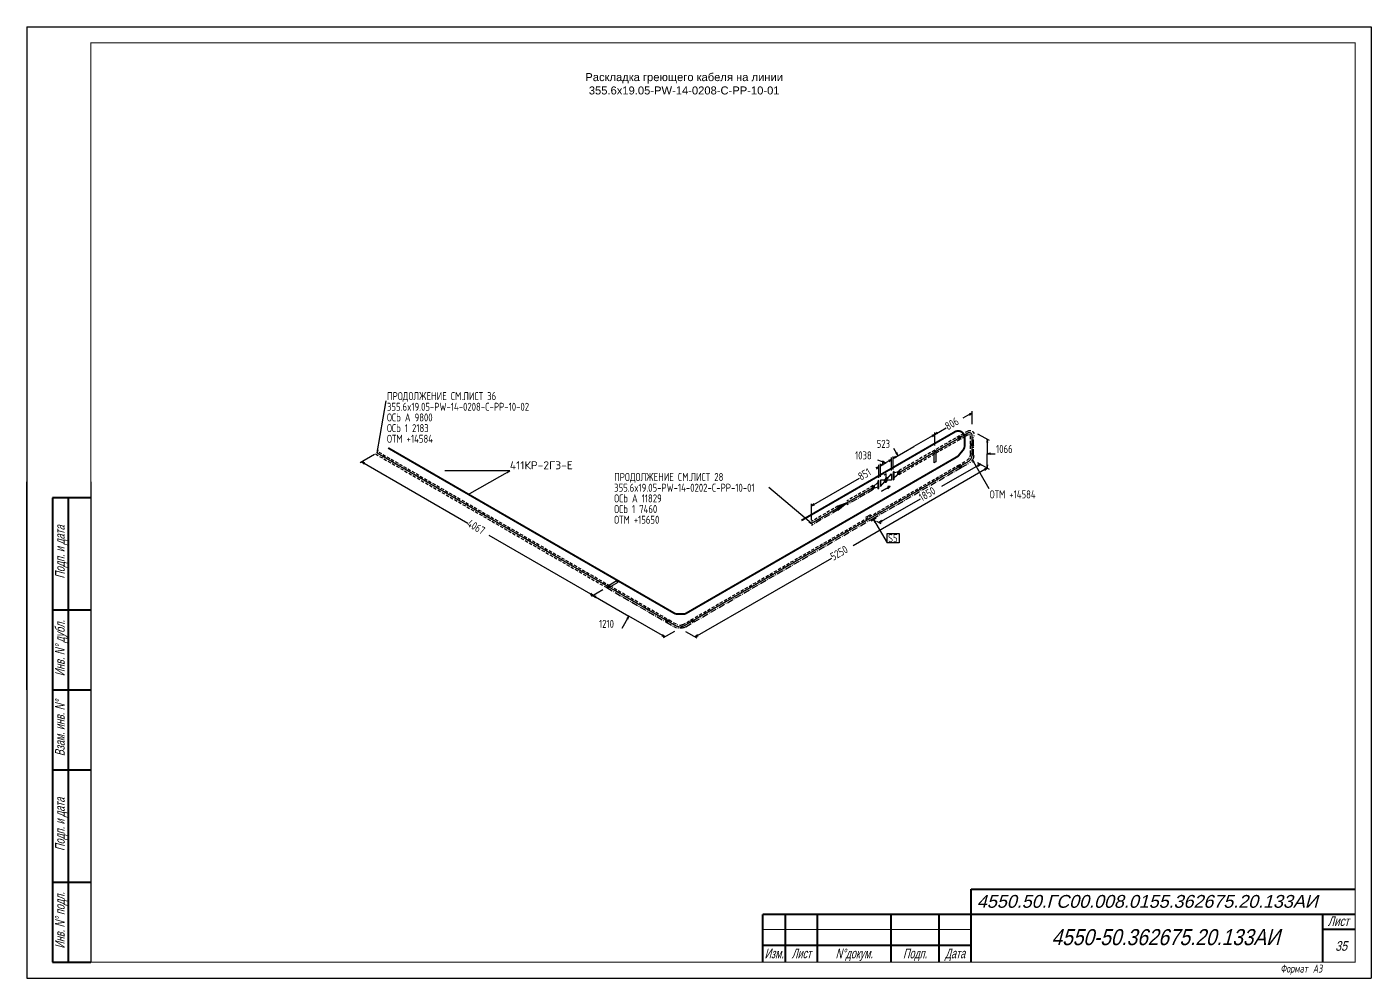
# Model space of a CAD drawing. Header units: millimetres. Extents: x 789 to 2531, y -2516 to 1713.
# Drawn here: x 2110.9 to 2530.9, y -1862.2 to -1565.2 of the extents above; entities that cross this region are included whole.
import ezdxf
from ezdxf import colors
from ezdxf.entities.mleader import LeaderData, LeaderLine
from ezdxf.enums import TextEntityAlignment as Align
from ezdxf.math import Vec2, Vec3

# ---------------------------------------------------------------- set-up
doc = ezdxf.new("R2010")
doc.units = ezdxf.units.MM
for name, pattern in [('GT110', [1.5, 1, -0.5]), ('GT111', [3, 2, -0.4, 0.2, -0.4]), ('HIDDEN', [0.375, 0.25, -0.125]), ('JIS_02_4.0', [5.5, 4, -1.5])]:
    doc.linetypes.add(name, pattern=pattern)
for name, color, linetype in [('GT_1', 7, 'Continuous'), ('RAMKA', 2, 'Continuous'), ('TRACE', 1, 'HIDDEN')]:
    doc.layers.add(name, color=color, linetype=linetype)
doc.layers.add('Текст штампа', color=7, linetype='Continuous', lineweight=0)
doc.layers.add('Электрообогрев', color=1, linetype='JIS_02_4.0', lineweight=30)
doc.styles.add('Aryal.cyr 3', font='arial.ttf', dxfattribs={"width": 0.666667, "oblique": 15, "height": 3})
doc.styles.add('ESKDU', font='eskd_u.shx')
doc.styles.add('HTX1', font='GOST2304A', dxfattribs={"width": 0.98})
doc.styles.get("Standard").update_dxf_attribs({"font": 'txt.shx'})

# ---------------------------------------------------------------- blocks, each defined once
blk = doc.blocks.new('_Dot')
at = {"color": 0, "linetype": 'ByBlock', "lineweight": -2}
blk.add_line((-0.5, 0), (-1, 0), dxfattribs=at)
at = {"color": 0, "linetype": 'ByBlock', "const_width": 0.5}
blk.add_lwpolyline([(-0.25, 0, 1), (0.25, 0, 1)], format="xyb", close=True, dxfattribs=at)

msp = doc.modelspace()

# ---------------------------------------------------------------- linework, layer by layer
at = {"linetype": 'Continuous'}
for p, q in [((2110.94, -1565.19), (2110.94, -1862.19)), ((2110.94, -1565.19), (2530.94, -1565.19)), ((2530.94, -1565.19), (2530.94, -1862.19)), ((2110.94, -1862.19), (2530.94, -1862.19))]:
    msp.add_line(p, q, dxfattribs=at)
at = {"color": 7}
for p, q in [((2110.94, -1772.19), (2110.94, -1707.19)), ((2130.94, -1707.19), (2130.94, -1857.19))]:
    msp.add_line(p, q, dxfattribs=at)
at = {"linetype": 'Continuous', "const_width": 0.3}
msp.add_lwpolyline([(2130.94, -1570.19), (2525.94, -1570.19), (2525.94, -1857.19), (2130.94, -1857.19)], close=True, dxfattribs=at)
at = {"layer": 'GT_1', "flags": 128}
for points in [[(2220.36, -1698.23), (2223.21, -1681.98)], [(2406.26, -1685.73), (2403.41, -1687.38)], [(2405.51, -1686.38), (2406.26, -1685.73), (2405.31, -1686.08)], [(2406.26, -1689.23), (2406.26, -1685.13)], [(2394.61, -1692.43), (2388.11, -1696.18)], [(2393.86, -1693.08), (2394.61, -1692.43), (2393.66, -1692.78)], [(2394.61, -1692.43), (2398.21, -1690.38)], [(2395.36, -1691.78), (2394.61, -1692.43), (2395.56, -1692.08)], [(2394.61, -1695.93), (2394.61, -1691.83)], [(2394.61, -1695.93), (2394.61, -1691.83)], [(2408.01, -1692.23), (2411.56, -1694.28)], [(2381.61, -1699.93), (2388.11, -1696.18)], [(2402.36, -1693.48), (2402.61, -1693.63), (2402.36, -1693.98), (2402.11, -1693.93), (2402.11, -1693.33), (2402.36, -1692.98), (2402.61, -1693.03), (2402.61, -1693.63), (2402.16, -1693.88), (2402.56, -1693.18), (2402.36, -1693.08), (2402.16, -1693.38), (2402.36, -1693.48)], [(2406.26, -1695.73), (2406.01, -1695.88), (2405.81, -1695.48), (2406.01, -1695.28), (2406.51, -1695.58), (2406.71, -1695.98), (2406.51, -1696.18), (2406.01, -1695.88), (2406.01, -1695.38), (2406.46, -1696.03), (2406.61, -1695.93), (2406.46, -1695.63), (2406.26, -1695.73)], [(2411.16, -1694.98), (2411.01, -1693.98), (2410.86, -1694.98)], [(2411.01, -1693.98), (2411.01, -1698.48)], [(2219.51, -1698.73), (2215.06, -1701.28)], [(2216.56, -1701.33), (2215.61, -1700.98), (2216.36, -1701.63)], [(2215.61, -1700.98), (2248.76, -1720.13)], [(2220.36, -1697.23), (2220.36, -1698.23), (2220.71, -1697.28)], [(2379.16, -1701.33), (2376.81, -1700.48)], [(2378.16, -1701.18), (2379.16, -1701.33), (2378.31, -1700.83)], [(2381.11, -1700.23), (2379.41, -1701.23)], [(2380.36, -1700.88), (2381.11, -1700.23), (2380.16, -1700.58)], [(2381.11, -1703.73), (2381.11, -1699.63)], [(2382.36, -1699.28), (2381.61, -1699.93), (2382.56, -1699.58)], [(2381.61, -1703.43), (2381.61, -1699.33)], [(2383.11, -1699.03), (2381.86, -1696.88)], [(2382.46, -1698.28), (2383.11, -1699.03), (2382.76, -1698.08)], [(2394.91, -1697.58), (2394.31, -1697.98), (2394.31, -1701.33)], [(2394.91, -1697.58), (2394.91, -1700.98), (2394.31, -1701.33)], [(2406.91, -1700.98), (2406.26, -1700.23), (2406.61, -1701.18)], [(2406.26, -1700.23), (2411.51, -1709.33)], [(2412.01, -1698.33), (2411.01, -1698.48), (2412.01, -1698.63)], [(2411.01, -1702.98), (2411.01, -1698.48)], [(2411.01, -1698.48), (2413.51, -1698.48)], [(2411.01, -1702.98), (2369.11, -1727.18)], [(2376.41, -1703.18), (2377.16, -1702.53), (2376.21, -1702.88)], [(2377.16, -1702.53), (2376.26, -1703.08)], [(2377.16, -1706.03), (2377.16, -1701.93)], [(2377.66, -1702.23), (2379.41, -1701.23)], [(2378.41, -1701.58), (2377.66, -1702.23), (2378.61, -1701.88)], [(2377.66, -1705.73), (2377.66, -1701.63)], [(2377.66, -1707.73), (2377.66, -1708.73), (2381.11, -1704.73), (2381.11, -1706.73), (2377.66, -1706.73), (2377.66, -1707.73)], [(2379.41, -1706.73), (2379.41, -1704.73), (2378.66, -1705.13)], [(2381.61, -1705.43), (2381.61, -1706.63), (2381.96, -1706.43), (2381.96, -1704.03), (2381.61, -1704.23), (2381.61, -1705.43)], [(2381.96, -1705.88), (2383.36, -1704.63), (2383.36, -1704.13), (2381.96, -1704.48)], [(2383.36, -1704.43), (2383.61, -1704.58), (2383.36, -1704.93), (2383.11, -1704.88), (2383.11, -1704.28), (2383.36, -1703.93), (2383.61, -1703.98), (2383.61, -1704.58), (2383.16, -1704.83), (2383.56, -1704.13), (2383.36, -1704.03), (2383.16, -1704.33), (2383.36, -1704.43)], [(2408.86, -1701.73), (2396.76, -1708.73)], [(2402.36, -1702.48), (2401.81, -1702.48), (2401.91, -1702.23), (2402.36, -1702.18), (2402.91, -1702.48), (2402.81, -1702.73), (2402.36, -1702.78), (2401.81, -1702.48), (2402.26, -1702.23), (2402.36, -1702.68), (2402.71, -1702.68), (2402.71, -1702.48), (2402.36, -1702.48)], [(2408.11, -1702.38), (2408.86, -1701.73), (2407.91, -1702.08)], [(2408.01, -1701.23), (2411.56, -1703.28)], [(2408.01, -1701.23), (2409.36, -1702.03)], [(2408.01, -1701.23), (2411.56, -1703.28)], [(2410.26, -1703.63), (2411.01, -1702.98), (2410.06, -1703.33)], [(2410.86, -1701.98), (2411.01, -1702.98), (2411.16, -1701.98)], [(2356.06, -1720.23), (2342.74, -1709.03)], [(2356.06, -1714.73), (2371.06, -1706.08)], [(2375.41, -1709.03), (2375.66, -1709.18), (2375.41, -1709.53), (2375.16, -1709.48), (2375.16, -1708.88), (2375.41, -1708.53), (2375.66, -1708.58), (2375.66, -1709.18), (2375.21, -1709.43), (2375.61, -1708.73), (2375.41, -1708.63), (2375.21, -1708.93), (2375.41, -1709.03)], [(2376.81, -1708.88), (2375.41, -1709.28), (2375.41, -1708.78), (2376.81, -1707.48)], [(2376.81, -1708.23), (2376.81, -1709.43), (2377.16, -1709.23), (2377.16, -1706.83), (2376.81, -1707.03), (2376.81, -1708.23)], [(2378.01, -1710.18), (2380.66, -1708.68), (2379.96, -1708.73), (2379.96, -1709.43), (2380.66, -1708.68), (2378.01, -1710.18)], [(2379.41, -1707.33), (2379.76, -1706.93), (2379.91, -1706.43), (2379.76, -1706.03), (2379.41, -1706.03), (2378.96, -1706.48), (2378.81, -1707.08), (2378.96, -1707.38), (2379.41, -1707.33)], [(2377.26, -1719.98), (2390.11, -1712.58)], [(2356.81, -1714.08), (2356.06, -1714.73), (2357.01, -1714.38)], [(2356.06, -1719.23), (2356.06, -1714.13)], [(2364.36, -1715.43), (2364.36, -1716.08), (2367.11, -1713.83), (2364.36, -1714.88), (2364.36, -1715.98), (2366.86, -1713.98), (2364.36, -1714.93), (2364.36, -1715.93), (2366.56, -1714.13), (2364.36, -1714.98), (2364.36, -1715.83), (2366.31, -1714.33), (2364.36, -1715.08), (2364.36, -1715.73), (2366.06, -1714.43), (2364.36, -1715.13), (2364.36, -1715.68), (2365.76, -1714.63), (2364.36, -1715.23), (2364.36, -1715.58), (2365.56, -1714.73), (2364.36, -1715.33), (2364.36, -1715.53), (2365.26, -1714.93), (2364.36, -1715.38), (2364.36, -1715.43), (2367.11, -1713.83)], [(2374.51, -1717.53), (2373.01, -1718.43)], [(2355.21, -1719.73), (2356.06, -1720.23), (2355.41, -1719.48)], [(2374.76, -1719.43), (2376.26, -1718.53)], [(2376.16, -1719.73), (2375.51, -1718.98), (2375.86, -1719.93)], [(2375.51, -1718.98), (2379.76, -1726.33)], [(2376.41, -1719.48), (2377.76, -1720.28)], [(2378.01, -1719.33), (2377.26, -1719.98), (2378.21, -1719.63)], [(2287.86, -1742.73), (2255.41, -1723.98)], [(2379.76, -1723.33), (2383.51, -1723.33), (2383.51, -1726.33), (2379.76, -1726.33), (2379.76, -1723.33)], [(2319.76, -1755.68), (2362.41, -1731.03)], [(2292.16, -1739.88), (2295.06, -1738.18), (2295.71, -1738.53)], [(2292.16, -1739.88), (2292.81, -1740.23), (2295.71, -1738.53)], [(2286.91, -1742.38), (2287.86, -1742.73), (2287.11, -1742.08)], [(2290.86, -1740.98), (2287.31, -1743.03)], [(2290.86, -1740.98), (2287.31, -1743.03)], [(2288.81, -1743.08), (2287.86, -1742.73), (2288.61, -1743.38)], [(2287.86, -1742.73), (2299.06, -1749.18)], [(2299.06, -1749.18), (2296.81, -1753.08)], [(2298.71, -1750.13), (2299.06, -1749.18), (2298.41, -1749.93)], [(2310.26, -1755.68), (2299.06, -1749.18)], [(2311.11, -1750.68), (2311.11, -1750.38), (2311.56, -1750.43), (2311.66, -1750.68), (2311.11, -1750.98), (2310.66, -1750.93), (2310.56, -1750.68), (2311.11, -1750.38), (2311.56, -1750.63), (2310.76, -1750.68), (2310.76, -1750.88), (2311.11, -1750.88), (2311.11, -1750.68)], [(2318.91, -1750.68), (2318.36, -1750.68), (2318.46, -1750.43), (2318.91, -1750.38), (2319.46, -1750.68), (2319.36, -1750.93), (2318.91, -1750.98), (2318.36, -1750.68), (2318.81, -1750.43), (2318.91, -1750.88), (2319.26, -1750.88), (2319.26, -1750.68), (2318.91, -1750.68)], [(2309.31, -1755.33), (2310.26, -1755.68), (2309.51, -1755.03)], [(2313.26, -1753.93), (2309.71, -1755.98)], [(2316.76, -1753.93), (2320.31, -1755.98)], [(2320.51, -1755.03), (2319.76, -1755.68), (2320.71, -1755.33)]]:
    msp.add_lwpolyline(points, dxfattribs=at)
at = {"layer": 'GT_1', "const_width": 0.4, "flags": 128}
for points in [[(2402.36, -1693.48), (2404.96, -1691.98)], [(2406.26, -1692.73), (2406.26, -1695.73)], [(2394.61, -1697.93), (2402.36, -1693.48)], [(2406.26, -1695.73), (2406.26, -1698.73)], [(2237.21, -1707.98), (2220.36, -1698.23)], [(2383.36, -1704.43), (2394.61, -1697.93)], [(2404.96, -1700.98), (2402.36, -1702.48)], [(2402.36, -1702.48), (2374.66, -1718.48)], [(2292.61, -1739.98), (2237.21, -1707.98)], [(2367.11, -1713.83), (2375.41, -1709.03)], [(2356.06, -1720.23), (2364.36, -1715.43)], [(2374.66, -1718.48), (2318.91, -1750.68)], [(2300.46, -1744.53), (2292.61, -1739.98)], [(2311.11, -1750.68), (2300.46, -1744.53)], [(2313.71, -1752.18), (2311.11, -1750.68)], [(2318.91, -1750.68), (2316.31, -1752.18)]]:
    msp.add_lwpolyline(points, dxfattribs=at)
at = {"layer": 'GT_1', "linetype": 'GT110', "flags": 128}
for points in [[(2404.96, -1691.38), (2402.36, -1692.88)], [(2405.76, -1695.43), (2405.76, -1692.43)], [(2402.36, -1692.88), (2394.61, -1697.33)], [(2402.36, -1694.08), (2394.61, -1698.53)], [(2405.76, -1698.43), (2405.76, -1695.43)], [(2219.86, -1698.53), (2236.71, -1708.28)], [(2220.86, -1697.93), (2237.71, -1707.68)], [(2394.61, -1697.33), (2383.36, -1703.83)], [(2394.61, -1698.53), (2383.36, -1705.03)], [(2401.86, -1702.18), (2404.46, -1700.68)], [(2374.16, -1718.18), (2401.86, -1702.18)], [(2236.71, -1708.28), (2292.11, -1740.28)], [(2237.71, -1707.68), (2293.11, -1739.68)], [(2375.41, -1708.43), (2367.11, -1713.23)], [(2364.36, -1714.83), (2356.06, -1719.63)], [(2318.41, -1750.38), (2374.16, -1718.18)], [(2293.11, -1739.68), (2300.96, -1744.23)], [(2300.96, -1744.23), (2311.61, -1750.38)], [(2311.61, -1750.38), (2314.21, -1751.88)], [(2315.81, -1751.88), (2318.41, -1750.38)]]:
    msp.add_lwpolyline(points, dxfattribs=at)
at = {"layer": 'GT_1', "linetype": 'GT111', "flags": 128}
for points in [[(2404.96, -1692.58), (2402.36, -1694.08)], [(2404.96, -1692.58), (2405.74, -1692.43)], [(2406.76, -1696.03), (2406.76, -1693.03)], [(2406.76, -1699.03), (2406.76, -1696.03)], [(2375.16, -1718.78), (2402.86, -1702.78)], [(2402.86, -1702.78), (2405.46, -1701.28)], [(2375.41, -1709.63), (2367.11, -1714.43)], [(2364.36, -1716.03), (2356.06, -1720.83)], [(2319.41, -1750.98), (2375.16, -1718.78)], [(2292.11, -1740.28), (2299.96, -1744.83)], [(2299.96, -1744.83), (2310.61, -1750.98)], [(2310.61, -1750.98), (2313.21, -1752.48)], [(2316.81, -1752.48), (2319.41, -1750.98)]]:
    msp.add_lwpolyline(points, dxfattribs=at)
at = {"layer": 'GT_1', "const_width": 0.4, "flags": 128}
for points in [[(2404.96, -1691.98, -0.577127), (2406.26, -1692.73)], [(2406.26, -1698.73, -0.268116), (2404.96, -1700.98)], [(2316.31, -1752.18, -0.267941), (2313.71, -1752.18)]]:
    msp.add_lwpolyline(points, format="xyb", dxfattribs=at)
at = {"layer": 'GT_1', "linetype": 'GT110', "flags": 128}
for points in [[(2404.96, -1691.38, -0.729218), (2406.78, -1693.03)], [(2405.74, -1698.43, -0.268116), (2404.44, -1700.68)], [(2315.79, -1751.88, -0.267941), (2314.23, -1751.88)]]:
    msp.add_lwpolyline(points, format="xyb", dxfattribs=at)
at = {"layer": 'GT_1', "linetype": 'GT111', "flags": 128}
for points in [[(2406.78, -1699.03, -0.268116), (2405.48, -1701.28)], [(2316.83, -1752.48, -0.267941), (2313.19, -1752.48)]]:
    msp.add_lwpolyline(points, format="xyb", dxfattribs=at)
at = {"layer": 'RAMKA', "color": 7, "lineweight": 40}
for p, q in [((2130.94, -1712.19), (2118.94, -1712.19)), ((2118.94, -1712.19), (2118.94, -1857.19)), ((2123.94, -1857.19), (2123.94, -1712.19)), ((2118.94, -1747.19), (2130.94, -1747.19)), ((2118.94, -1772.19), (2130.94, -1772.19)), ((2118.94, -1797.19), (2130.94, -1797.19)), ((2118.94, -1832.19), (2130.94, -1832.19)), ((2118.94, -1857.19), (2130.94, -1857.19))]:
    msp.add_line(p, q, dxfattribs=at)
at = {"layer": 'RAMKA', "color": 0, "lineweight": 40}
for p, q in [((2405.94, -1857.19), (2405.94, -1834.47)), ((2405.94, -1834.47), (2526, -1834.47)), ((2525.94, -1842.35), (2340.94, -1842.35)), ((2340.94, -1857.19), (2340.94, -1842.35)), ((2347.98, -1857), (2347.98, -1842.35)), ((2357.98, -1857.19), (2357.98, -1842.35)), ((2380.98, -1857.19), (2380.98, -1842.35)), ((2395.98, -1857.19), (2395.98, -1842.35)), ((2515.87, -1857.19), (2515.87, -1842.35)), ((2525.94, -1847.03), (2515.87, -1847.03)), ((2405.94, -1852), (2340.94, -1852))]:
    msp.add_line(p, q, dxfattribs=at)
at = {"layer": 'RAMKA', "color": 0, "lineweight": 9}
msp.add_line((2405.94, -1847), (2340.94, -1847), dxfattribs=at)
at = {"layer": 'TRACE', "lineweight": 25, "ltscale": 7, "const_width": 0.6, "flags": 128}
msp.add_lwpolyline([(2223.83, -1696.66), (2313.18, -1748.25, 0.128337), (2314.15, -1748.51), (2315.96, -1748.54, 0.134971), (2316.98, -1748.27), (2401.53, -1699.46, 0.089917), (2402.07, -1699), (2403.46, -1697.31, 0.173843), (2403.92, -1696.04), (2403.92, -1693.35, 0.57735), (2400.92, -1691.62), (2352.93, -1719.32)], format="xyb", dxfattribs=at)

# ---------------------------------------------------------------- texts
at = {"color": 0, "oblique": 10, "width": 0.7}
msp.add_text('Формат А3', height=2.5, dxfattribs=at).set_placement((2502.62, -1860.48))
at = {"color": 7, "linetype": 'Continuous', "ltscale": 3, "insert": (2316.31, -1582.97), "char_height": 2.5, "width": 99.0105, "attachment_point": 5, "style": 'ESKDU'}
msp.add_mtext('{\\fArial|b0|i0|c204|p34;\\C0;Раскладка греющего кабеля на линии \\P355.6x19.05-PW-14-0208-C-PP-10-01}', dxfattribs=at)
at = {"layer": 'GT_1', "style": 'HTX1', "width": 0.98}
for s, p in [('ПРОДОЛЖЕНИЕ СМ.ЛИСТ 36', (2223.46, -1681.73)), ('355.6x19.05-PW-14-0208-C-PP-10-02', (2223.46, -1685.06)), ('ОСЬ A 9800', (2223.46, -1688.39)), ('ОСЬ 1 2183', (2223.46, -1691.73)), ('ОТМ +14584', (2223.46, -1695.06)), ('523', (2376.47, -1696.63)), ('1066', (2413.76, -1698.23)), ('1038', (2369.7, -1700.23)), ('ПРОДОЛЖЕНИЕ СМ.ЛИСТ 28', (2294.43, -1706.99)), ('355.6x19.05-PW-14-0202-C-PP-10-01', (2294.43, -1710.33)), ('ОСЬ A 11829', (2294.43, -1713.66)), ('ОТМ +14584', (2411.76, -1712.41)), ('ОСЬ 1 7460', (2294.43, -1716.99)), ('ОТМ +15650', (2294.43, -1720.33)), ('S5', (2380.01, -1726.08)), ('1210', (2289.7, -1752.83))]:
    msp.add_text(s, height=2.5, dxfattribs=at).set_placement(p)
for s, rotation, p in [('806', 30, (2398.71, -1691.23)), ('851', 30, (2371.56, -1706.92)), ('1850', 30, (2390.59, -1713.43)), ('4067', 330, (2248.25, -1721)), ('5250', 30, (2362.93, -1731.91))]:
    msp.add_text(s, height=2.5, rotation=rotation, dxfattribs=at).set_placement(p)
at = {"layer": 'RAMKA', "color": 7, "lineweight": 20, "style": 'Aryal.cyr 3', "oblique": 15, "width": 0.666667}
for s, p in [('Подп. и дата', (2121.26, -1729.15)), ('Инв. N%%D дубл.', (2121.26, -1759.18)), ('Взам. инв. N%%D', (2121.26, -1784.18)), ('Подп. и дата', (2121.26, -1814.18)), ('Инв. N%%D подл.', (2121.26, -1844.18))]:
    msp.add_text(s, height=3, rotation=90, dxfattribs=at).set_placement(p, align=Align.MIDDLE_CENTER)
at = {"layer": 'RAMKA', "color": 0, "lineweight": 20, "style": 'Aryal.cyr 3', "oblique": 15, "width": 0.726944}
msp.add_text('Лист', height=3, dxfattribs=at).set_placement((2517.39, -1845.92), (2524.01, -1845.92), align=Align.FIT)
at = {"layer": 'RAMKA', "color": 0, "lineweight": 20, "style": 'Aryal.cyr 3', "oblique": 15, "width": 0.8}
msp.add_text('35', height=3, dxfattribs=at).set_placement((2519.71, -1853.66))
at = {"layer": 'RAMKA', "color": 0, "lineweight": 20, "style": 'Aryal.cyr 3', "oblique": 15, "width": 0.666667}
for s, p in [('Изм.', (2344.44, -1854.5)), ('Лист', (2352.94, -1854.5)), ('N%%Dдокум.', (2369.44, -1854.5)), ('Подп.', (2388.44, -1854.5)), ('Дата', (2400.94, -1854.5))]:
    msp.add_text(s, height=3, dxfattribs=at).set_placement(p, align=Align.MIDDLE_CENTER)
at = {"layer": 'Текст штампа', "color": 0, "lineweight": 20, "style": 'Aryal.cyr 3', "oblique": 15}
msp.add_text('4550.50.ГС00.008.0155.362675.20.133АИ', height=4, dxfattribs=at).set_placement((2461, -1838.24), align=Align.MIDDLE_CENTER)
at = {"layer": 'Текст штампа', "color": 0, "lineweight": 20, "style": 'Aryal.cyr 3', "oblique": 15, "width": 0.85}
msp.add_text('4550-50.362675.20.133АИ', height=5, dxfattribs=at).set_placement((2466.73, -1849.41), align=Align.MIDDLE_CENTER)

# ---------------------------------------------------------------- next in the draw order: leaders
at = {"layer": 'Электрообогрев', "linetype": 'Continuous', "lineweight": 25}
ml = msp.add_multileader_mtext('Standard', dxfattribs=at)
ml.set_content('411КР-2Г3-E', color=256)
ml.set_leader_properties()
ml.set_arrow_properties(name='DOT')
ml.build(insert=Vec2(0, 0))
ml.multileader.update_dxf_attribs({"has_dogleg": 0, "text_left_attachment_type": 6, "text_right_attachment_type": 6, "dogleg_length": 1, "arrow_head_size": 0.5})
ctx = ml.context
ctx.base_point, ctx.char_height, ctx.arrow_head_size, ctx.landing_gap_size, ctx.plane_origin = Vec3(2261.84, -1703.82), 2.5, 0.5, 0, Vec3(2287.33, -1749)
ctx.left_attachment, ctx.right_attachment = 6, 6
notes = []
notes.append((ctx, [(0, (1, 1, 0), (2261.34, -1703.82), (1, 0), 0.5, [(0, [(2248.89, -1711.15)], 0, [])])]))
ctx.mtext.insert, ctx.mtext.flow_direction = Vec3(2261.84, -1700.82), 5
ctx.mtext.has_bg_fill, ctx.mtext.bg_color, ctx.mtext.bg_scale_factor, ctx.mtext.bg_transparency, ctx.mtext.use_window_bg_color = 1, -1027028792, 1.5, 0, 1
for ctx, leaders in notes:
    for number, flags, end, landing, length, lines in leaders:
        leader = LeaderData()
        leader.index, (leader.has_last_leader_line, leader.has_dogleg_vector, leader.attachment_direction) = number, flags
        leader.last_leader_point, leader.dogleg_vector, leader.dogleg_length = Vec3(end), Vec3(landing), length
        for number, points, colour, breaks in lines:
            line = LeaderLine()
            line.index, line.vertices, line.color, line.breaks = number, Vec3.list(points), colors.encode_raw_color(colour), breaks
            leader.lines.append(line)
        ctx.leaders.append(leader)

doc.saveas('drawing.dxf')
